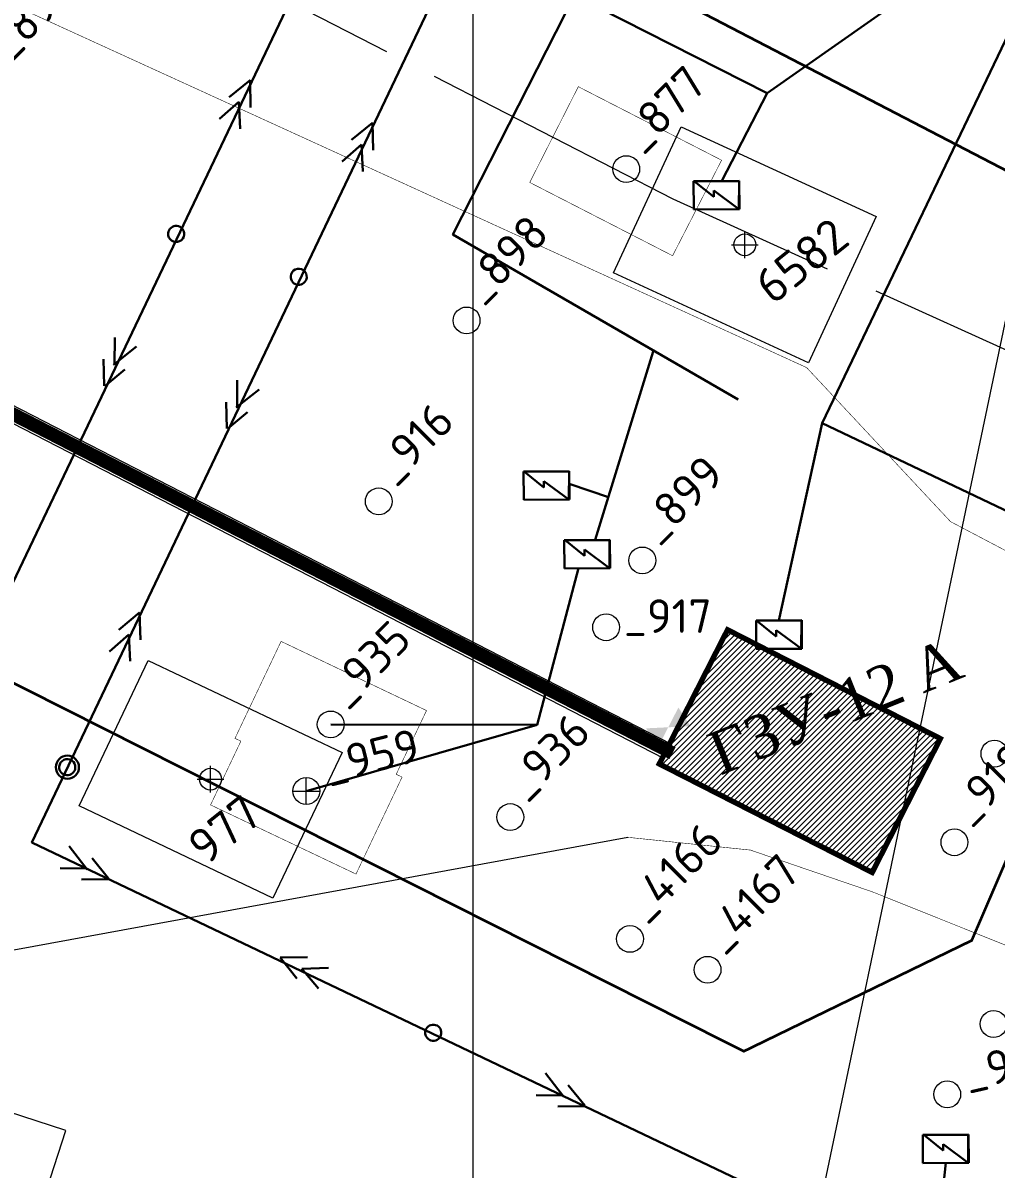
# Model space of a CAD drawing. Header units: millimetres. Extents: x 519 to 9564855, y -810 to 5021775.
# Drawn here: x 9525832.3 to 9526194.9, y 5000390.8 to 5000817.9 of the extents above; entities that cross this region are included whole.
import ezdxf

# ---------------------------------------------------------------- set-up
doc = ezdxf.new("R2010")
doc.units = ezdxf.units.MM
doc.header["$LTSCALE"] = 2
doc.header["$MEASUREMENT"] = 0
doc.header["$PDMODE"] = 2
doc.header["$PDSIZE"] = 5
doc.linetypes.add('92051501$0$GROUND1', pattern=[60, 50, -10])
doc.linetypes.add('92051501$0$GROUND2', pattern=[35, 25, -10])
for name, color, linetype in [('COMPOUND', 3, 'Continuous'), ('GRID_PULKOVO', 7, 'Continuous'), ('OilColl&Flowlines', 3, 'Continuous'), ('OLD WELLS(dr.bfr2000)', 24, 'Continuous'), ('ROAD_FIELD', 255, '92051501$0$GROUND2'), ('ROAD_GROUND', 9, 'Continuous'), ('Скважины на 2015 год', 7, 'Continuous')]:
    doc.layers.add(name, color=color, linetype=linetype)
for name, color, linetype, lineweight in [('WELLS(drilled after 2000y)', 6, 'Continuous', 40), ('Новый водовод', 5, 'g_122_vpr', 30), ('Скважины на 2023 год (доп.)', 201, 'Continuous', 20), ('Электро', 1, 'Continuous', 30), ('Электроснаб', 1, 'Continuous', 18), ('Электроснабжене', 1, 'Continuous', 18)]:
    doc.layers.add(name, color=color, linetype=linetype, lineweight=lineweight)
doc.styles.add('92051501$0$STANDARD', font='simplex.shx')
doc.styles.add('Elect', font='isocpeur.ttf')
doc.styles.add('Line_GUGK', font='')
doc.styles.get('Line_GUGK').set_extended_font_data('Bm431', italic=True)
doc.linetypes.add('g_122_vpr', pattern='A,2,-2,3,-0.6,["Впр",Line_GUGK,S=2,R=0,X=0,Y=-1],-6.4,3,-2,8,-2,8,-2,6', length=45)
doc.linetypes.add('WTR_LINE', pattern='A,0.5,-0.2,["W",92051501$0$STANDARD,S=0.1,R=0,X=-0.1,Y=-0.05],-0.05', length=0.75)

# ---------------------------------------------------------------- blocks, each defined once
blk = doc.blocks.new('92051501$0$VALVE')
at = {"layer": 'OilColl&Flowlines'}
for points in [[(-5.97, -3.45), (-5.97, 3.45), (0, 0)], [(5.97, -3.45), (0, 0), (5.97, 3.45)]]:
    blk.add_solid(points, dxfattribs=at)

msp = doc.modelspace()

# ---------------------------------------------------------------- hatches: boundary and pattern name
at = {"layer": 'Скважины на 2015 год', "linetype": 'ByBlock', "lineweight": 0, "ltscale": 5}
h = msp.add_hatch(dxfattribs=at)
h.set_pattern_fill('ANSI31', color=5, scale=12, style=0)
h.set_pattern_definition([(45, (-374.238, -378.0471), (-1.06066017178, 1.06066017178), [])])
h.paths.add_polyline_path([(9526069.42035, 5000541.79902), (9526148.75091, 5000501.35619), (9526174.16756, 5000551.21217), (9526094.837, 5000591.655)])
h.paths.add_polyline_path([(9526089.05475, 5000526.72829), (9526201.22604, 5000572.04818), (9526188.42844, 5000603.72353), (9526076.25715, 5000558.40364)], flags=9)

# ---------------------------------------------------------------- linework, layer by layer
at = {"color": 0, "linetype": 'ByBlock', "lineweight": 0, "ltscale": 80, "const_width": 0.2}
msp.add_lwpolyline([(9526021.14743, 5000758.42636), (9526074.37873, 5000731.11822), (9526092.63654, 5000766.70786), (9526039.25108, 5000794.09509), (9526021.14743, 5000758.42636)], dxfattribs=at)
at = {"layer": 'COMPOUND', "lineweight": 0, "const_width": 2, "elevation": 0}
msp.add_lwpolyline([(9526148.75091, 5000501.35619), (9526069.42035, 5000541.79902), (9526094.86306, 5000591.76587), (9526174.16756, 5000551.21217), (9526148.75091, 5000501.35619)], dxfattribs=at)
at = {"layer": 'GRID_PULKOVO', "lineweight": 0}
msp.add_line((9526000, 5011000), (9526000, 4992000), dxfattribs=at)
at = {"layer": 'OilColl&Flowlines', "lineweight": 0}
msp.add_line((9525608.78933, 5000432.33862), (9526057.75891, 5000514.44133), dxfattribs=at)
at = {"layer": 'OilColl&Flowlines', "color": 3, "linetype": 'ByBlock', "lineweight": 0, "ltscale": 50, "const_width": 0.2}
msp.add_lwpolyline([(9526057.75891, 5000514.44133), (9526103.4066, 5000509.68655), (9526148.97584, 5000494.07874), (9526234.8763, 5000459.65366), (9526322.28484, 5000420.11379)], dxfattribs=at)
at = {"layer": 'OLD WELLS(dr.bfr2000)', "lineweight": 0}
for centre in [(9526057.1, 5000763.4), (9525997.6, 5000707), (9525964.9, 5000639.6), (9526063.1, 5000617.6), (9526049.6, 5000592.7), (9525947, 5000556.5), (9526194.3, 5000545.6), (9525937.9, 5000531.7), (9526013.9, 5000522), (9526179.4, 5000512.6), (9526058.5, 5000476.6), (9526087.4, 5000465.1), (9526194, 5000444.9), (9526176.7, 5000418.7)]:
    msp.add_circle(centre, 5, dxfattribs=at)
at = {"layer": 'ROAD_FIELD', "linetype": '92051501$0$GROUND1', "lineweight": 0}
msp.add_lwpolyline([(9526294.637, 5000645.555), (9526241.32291, 5000676.54365), (9526074.59125, 5000752.18536), (9525766.59049, 5000910.62261), (9525721.737, 5000942.855), (9525641.537, 5000988.155), (9525612.66099, 5001000.79967), (9525585.737, 5001011.755), (9525569.31734, 5001022.58524), (9525539.237, 5001059.255), (9525505.90881, 5001054.71553), (9525440.237, 5001073.055), (9525412.437, 5001092.855), (9525327.937, 5001118.155), (9525247.237, 5001169.955)], dxfattribs=at)
at = {"layer": 'ROAD_GROUND', "lineweight": 0}
for points in [[(9525963.72589, 5001327.02085), (9525920.937, 5001241.655), (9525661.937, 5000754.355), (9526071.037, 5000543.955)], [(9525969.08979, 5001324.33225), (9525926.26878, 5001238.90232), (9525670.0894, 5000756.90923), (9526073.78115, 5000549.2907)]]:
    msp.add_lwpolyline(points, dxfattribs=at)
at = {"layer": 'ROAD_GROUND', "color": 8, "lineweight": 0, "const_width": 5}
msp.add_lwpolyline([(9525966.40784, 5001325.67655), (9525923.60289, 5001240.27866), (9525666.0132, 5000755.63212), (9526074.35264, 5000545.81875)], dxfattribs=at)
at = {"layer": 'WELLS(drilled after 2000y)', "color": 6, "linetype": 'ByBlock', "lineweight": 0, "ltscale": 5, "const_width": 0.2}
msp.add_lwpolyline([(9525000, 5000985.08316), (9525129.97404, 5001193.83582), (9525129.97404, 5001193.83582), (9525340.44892, 5001097.97144), (9525431.91157, 5001056.42043), (9525449.5737, 5001037.52868), (9525675.67765, 5000934.6278), (9525677.27178, 5000933.90294), (9525744.09051, 5000863.14664), (9526124.34331, 5000689.43657), (9526177.94203, 5000632.05907), (9526370.8544, 5000530.5347)], dxfattribs=at)
at = {"layer": 'WELLS(drilled after 2000y)', "color": 6, "linetype": 'ByBlock', "lineweight": 0, "ltscale": 50}
msp.add_lwpolyline([(9526074.2876, 5000114.90481), (9526219.77257, 5000808.53906)], dxfattribs=at)
at = {"layer": 'Новый водовод', "color": 5, "lineweight": 0, "const_width": 1}
msp.add_lwpolyline([(9524668.31995, 5001438.22292), (9524723.14309, 5001421.77927), (9524738.96758, 5001424.3608), (9525220.87228, 5001262.01961), (9525272.52957, 5001236.55081), (9525268.71005, 5001228.97134), (9525764.67358, 5000977.96715), (9525780.29327, 5000980.06274), (9526277.47282, 5000721.95614)], dxfattribs=at)
at = {"layer": 'Новый водовод', "color": 5, "linetype": 'WTR_LINE', "lineweight": 0, "ltscale": 40, "const_width": 1}
msp.add_lwpolyline([(9525667.33014, 5000653.33375), (9526100.91, 5000434.72), (9526185.83, 5000476.01), (9526269.22, 5000669.83), (9526236.54, 5000683.73), (9526245.48, 5000703.69), (9526354.87, 5000946.83)], dxfattribs=at)
at = {"layer": 'Скважины на 2015 год', "color": 0, "linetype": 'ByBlock', "lineweight": 0, "ltscale": 5}
for points in [[(9526150.18995, 5000745.69454), (9526125.06867, 5000691.20673), (9526052.41826, 5000724.70176), (9526077.53953, 5000779.18958), (9526150.18995, 5000745.69454)], [(9525951.21015, 5000546.01803), (9525925.44891, 5000491.82986), (9525853.19801, 5000526.17818), (9525878.95925, 5000580.36635), (9525951.21015, 5000546.01803)]]:
    msp.add_lwpolyline(points, dxfattribs=at)
at = {"layer": 'Скважины на 2015 год', "color": 0, "linetype": 'ByBlock', "lineweight": 0, "ltscale": 5, "const_width": 0.2}
for points in [[(9525913.51295, 5000550.27481), (9525911.31883, 5000551.3179), (9525928.49299, 5000587.44335)], [(9525928.49299, 5000587.44335), (9525982.68117, 5000561.6821), (9525971.38705, 5000537.92519)], [(9525971.38705, 5000537.92519), (9525973.58117, 5000536.8821), (9525956.40701, 5000500.75665), (9525902.21883, 5000526.5179), (9525913.51295, 5000550.27481)]]:
    msp.add_lwpolyline(points, dxfattribs=at)
at = {"layer": 'Скважины на 2015 год', "color": 0, "linetype": 'ByBlock', "lineweight": 0, "ltscale": 5}
for centre in [(9526101.3, 5000735.2), (9525902.2, 5000536.1)]:
    msp.add_circle(centre, 4.09, dxfattribs=at)
at = {"layer": 'Скважины на 2015 год', "linetype": 'ByBlock', "lineweight": 0, "ltscale": 5}
for p in [(9526101.3, 5000735.2), (9525902.2, 5000536.1)]:
    msp.add_point(p, dxfattribs=at)
at = {"layer": 'Скважины на 2023 год (доп.)', "color": 0, "linetype": 'ByBlock', "lineweight": 0}
msp.add_lwpolyline([(9525820.32081, 5000351.17842), (9525829.77175, 5000348.10762), (9525848.31277, 5000405.17102), (9525772.22825, 5000429.89238), (9525768.03199, 5000416.97762)], dxfattribs=at)
at = {"layer": 'Скважины на 2023 год (доп.)', "color": 1, "linetype": 'ByBlock', "lineweight": 0}
msp.add_point((9525937.9, 5000531.7), dxfattribs=at)
at = {"layer": 'Электро', "ltscale": 0.5}
for p, q in [((9525486.31914, 4999891.7866), (9526177.71914, 5001341.6866)), ((9525835.61914, 5000512.4866), (9526192.61914, 5001262.1866)), ((9525835.61914, 5000512.4866), (9526192.61914, 5001262.1866)), ((9528416.29035, 4999282.14925), (9525835.61914, 5000512.4866))]:
    msp.add_line(p, q, dxfattribs=at)
at = {"layer": 'Электро', "ltscale": 0.0025}
for p, q in [((9525819.06865, 5000939.52657, 0), (9526109.65215, 5000791.726, 0)), ((9526227.31057, 5000871.88798, -0.00006), (9526130.06257, 5000668.70898, -0.00006)), ((9526109.65215, 5000791.726, 0), (9526204.60939, 5000858.36739, 0)), ((9525992.46364, 5000738.9864, -0.00006), (9526037.86159, 5000828.2411, -0.00006)), ((9526109.65215, 5000791.726, 0), (9526092.76851, 5000758.99346, 0)), ((9526098.79501, 5000677.51905, 0), (9525992.46364, 5000738.9864, 0)), ((9526130.06257, 5000668.70898, -0.00006), (9526324.81457, 5000575.98298, -0.00006)), ((9526039.27675, 5000614.66688, 0), (9526023.95445, 5000556.34512, 0))]:
    msp.add_line(p, q, dxfattribs=at)
at = {"layer": 'Электро'}
for p, q in [((9525916.94538, 5000796.55181), (9525909.15089, 5000790.21372)), ((9525917.1103, 5000786.39679), (9525916.94538, 5000796.55181)), ((9525905.55893, 5000782.14018), (9525912.78947, 5000788.46883)), ((9525912.78947, 5000788.46883), (9525913.29093, 5000778.4323)), ((9525962.5847, 5000780.5834), (9525954.79021, 5000774.2453)), ((9525962.74962, 5000770.42837), (9525962.5847, 5000780.5834)), ((9525951.19826, 5000766.17176), (9525958.4288, 5000772.50042)), ((9525958.4288, 5000772.50042), (9525958.93026, 5000762.46389)), ((9526082.173, 5000758.92861, 0), (9526099.22143, 5000759.03295, 0)), ((9526099.22143, 5000759.03295, 0), (9526099.28614, 5000748.4606, 0)), ((9526082.2377, 5000748.35626, 0), (9526082.173, 5000758.92861, 0)), ((9526099.12418, 5000758.9345, 0), (9526082.52858, 5000758.83293, 0)), ((9526082.52858, 5000758.83293, 0), (9526089.74036, 5000753.0057, 0)), ((9526089.74036, 5000753.0057, 0), (9526089.72582, 5000755.38093, 0)), ((9526089.72582, 5000755.38093, 0), (9526099.05049, 5000748.49204, 0)), ((9526099.05049, 5000748.49204, 0), (9526099.12418, 5000758.9345, 0)), ((9526099.28614, 5000748.4606, 0), (9526082.2377, 5000748.35626, 0)), ((9525866.42981, 5000690.62894), (9525866.4923, 5000700.67492)), ((9525866.09327, 5000690.51043), (9525874.66996, 5000697.3131)), ((9525862.61045, 5000682.66446), (9525862.3364, 5000692.59193)), ((9525862.83786, 5000682.5554), (9525870.29581, 5000688.775)), ((9525912.06914, 5000674.66052), (9525912.13162, 5000684.7065)), ((9525911.7326, 5000674.54202), (9525920.30929, 5000681.34468)), ((9525908.24977, 5000666.69604), (9525907.97572, 5000676.62351)), ((9525908.47718, 5000666.58699), (9525915.93513, 5000672.80658)), ((9526130.06257, 5000668.70898, -0.00006), (9526113.9822, 5000595.23553, -0.00006)), ((9526033.97645, 5000625.20719, 0), (9526051.02488, 5000625.31152, 0)), ((9526034.04115, 5000614.63484, 0), (9526033.97645, 5000625.20719, 0)), ((9526050.92763, 5000625.21307, 0), (9526034.33203, 5000625.11151, 0)), ((9526034.33203, 5000625.11151, 0), (9526041.54381, 5000619.28428, 0)), ((9526050.85394, 5000614.77061, 0), (9526050.92763, 5000625.21307, 0)), ((9526051.02488, 5000625.31152, 0), (9526051.08958, 5000614.73917, 0)), ((9526041.54381, 5000619.28428, 0), (9526041.52927, 5000621.65951, 0)), ((9526041.52927, 5000621.65951, 0), (9526050.85394, 5000614.77061, 0)), ((9526051.08958, 5000614.73917, 0), (9526034.04115, 5000614.63484, 0)), ((9525875.79327, 5000598.17715), (9525868.06074, 5000591.76362)), ((9525876.05686, 5000588.02421), (9525875.79327, 5000598.17715)), ((9526105.45799, 5000595.18337, 0), (9526122.50642, 5000595.2877, 0)), ((9526105.52269, 5000584.61102, 0), (9526105.45799, 5000595.18337, 0)), ((9526122.40917, 5000595.18925, 0), (9526105.81357, 5000595.08769, 0)), ((9526105.81357, 5000595.08769, 0), (9526113.02535, 5000589.26046, 0)), ((9526122.33548, 5000584.74679, 0), (9526122.40917, 5000595.18925, 0)), ((9526122.50642, 5000595.2877, 0), (9526122.57112, 5000584.71535, 0)), ((9525864.5474, 5000583.65556), (9525871.71611, 5000590.05417)), ((9525871.71611, 5000590.05417), (9525872.31506, 5000580.02299)), ((9526113.02535, 5000589.26046, 0), (9526113.01081, 5000591.63569, 0)), ((9526113.01081, 5000591.63569, 0), (9526122.33548, 5000584.74679, 0)), ((9526122.57112, 5000584.71535, 0), (9526105.52269, 5000584.61102, 0)), ((9525856.27484, 5000502.45292), (9525849.5497, 5000511.09052)), ((9525856.15937, 5000502.79051), (9525846.11436, 5000502.94348)), ((9525864.20023, 5000499.12598), (9525858.04806, 5000506.63965)), ((9525864.08913, 5000498.89956), (9525854.15959, 5000498.71494)), ((9525938.28792, 5000469.75984), (9525928.13181, 5000469.68639)), ((9525928.13181, 5000469.68639), (9525934.39945, 5000461.83513)), ((9525936.17703, 5000465.45786), (9525946.21767, 5000465.86889)), ((9525942.44031, 5000458.17061), (9525936.17703, 5000465.45786)), ((9526033.71087, 5000417.88125), (9526026.98573, 5000426.51885)), ((9526041.63626, 5000414.55431), (9526035.48409, 5000422.06798)), ((9526033.5954, 5000418.21883), (9526023.5504, 5000418.3718)), ((9526041.52516, 5000414.32789), (9526031.59562, 5000414.14327)), ((9526167.61582, 5000403.6521, 0), (9526184.66425, 5000403.75644, 0)), ((9526167.68052, 5000393.07975, 0), (9526167.61582, 5000403.6521, 0)), ((9526184.567, 5000403.65799, 0), (9526167.9714, 5000403.55643, 0)), ((9526167.9714, 5000403.55643, 0), (9526175.18318, 5000397.72919, 0)), ((9526184.49331, 5000393.21553, 0), (9526184.567, 5000403.65799, 0)), ((9526184.66425, 5000403.75644, 0), (9526184.72895, 5000393.18409, 0)), ((9526175.18318, 5000397.72919, 0), (9526175.16864, 5000400.10443, 0)), ((9526175.16864, 5000400.10443, 0), (9526184.49331, 5000393.21553, 0)), ((9526184.72895, 5000393.18409, 0), (9526167.68052, 5000393.07975, 0)), ((9526176.20474, 5000393.13192, 0), (9526174.91269, 5000381.6452, 0))]:
    msp.add_line(p, q, dxfattribs=at)
at = {"layer": 'Электро', "ltscale": 0.005}
for p, q in [((9526045.57723, 5000625.27818, 0), (9526067.1275, 5000695.45342)), ((9526018.82774, 5000650.73553, 0), (9526035.87617, 5000650.83987, 0)), ((9526018.89244, 5000640.16318, 0), (9526018.82774, 5000650.73553, 0)), ((9526035.77892, 5000650.74142, 0), (9526019.18332, 5000650.63985, 0)), ((9526019.18332, 5000650.63985, 0), (9526026.3951, 5000644.81262, 0)), ((9526035.70523, 5000640.29896, 0), (9526035.77892, 5000650.74142, 0)), ((9526035.87617, 5000650.83987, 0), (9526035.94087, 5000640.26752, 0)), ((9526026.3951, 5000644.81262, 0), (9526026.38056, 5000647.18785, 0)), ((9526026.38056, 5000647.18785, 0), (9526035.70523, 5000640.29896, 0)), ((9526036.20792, 5000646.05645), (9526050.46461, 5000641.19319, 0)), ((9526035.94087, 5000640.26752, 0), (9526018.89244, 5000640.16318, 0))]:
    msp.add_line(p, q, dxfattribs=at)
at = {"layer": 'Электро', "ltscale": 15}
for p, q in [((9525937.89939, 5000531.69981), (9526023.95384, 5000556.34512, 0)), ((9526023.95384, 5000556.34512, 0), (9525946.99939, 5000556.49981))]:
    msp.add_line(p, q, dxfattribs=at)
at = {"layer": 'Электро'}
msp.add_circle((9525848.85235, 5000540.56839), 4.31715, dxfattribs=at)
for centre, start, end in [((9525889.42546, 5000739.23344), 354.9764139, 174.9764138), ((9525889.42546, 5000739.23344), 174.9764138, 354.9764139), ((9525935.06479, 5000723.26502), 354.976414, 174.976414), ((9525935.06479, 5000723.26502), 174.976414, 354.976414), ((9525848.83161, 5000540.59408), 355.5331574, 175.5331575), ((9525848.83161, 5000540.59408), 175.5331575, 355.5331574), ((9525985.19999, 5000441.65133), 84.4603452, 264.4603452), ((9525985.19999, 5000441.65133), 264.4603452, 84.4603452)]:
    msp.add_arc(centre, 3, start, end, dxfattribs=at)
at = {"layer": 'Электроснаб', "color": 1, "linetype": 'ByBlock', "lineweight": 0, "ltscale": 0.5}
for p, q in [((9525486.31914, 4999891.7866), (9526177.71914, 5001341.6866)), ((9525835.61914, 5000512.4866), (9526192.61914, 5001262.1866)), ((9525835.61914, 5000512.4866), (9526192.61914, 5001262.1866)), ((9528416.29035, 4999282.14925), (9525835.61914, 5000512.4866))]:
    msp.add_line(p, q, dxfattribs=at)
at = {"layer": 'Электроснаб', "color": 1, "linetype": 'ByBlock', "lineweight": 0, "ltscale": 0.0025}
for p, q in [((9525819.06865, 5000939.52657, 0), (9526109.65215, 5000791.726, 0)), ((9526227.31057, 5000871.88798, -0.00006), (9526130.06257, 5000668.70898, -0.00006)), ((9526109.65215, 5000791.726, 0), (9526204.60939, 5000858.36739, 0)), ((9525992.46364, 5000738.9864, -0.00006), (9526037.86159, 5000828.2411, -0.00006)), ((9526109.65215, 5000791.726, 0), (9526092.76851, 5000758.99346, 0)), ((9526098.79501, 5000677.51905, 0), (9525992.46364, 5000738.9864, 0)), ((9526130.06257, 5000668.70898, -0.00006), (9526324.81457, 5000575.98298, -0.00006)), ((9526039.27675, 5000614.66688, 0), (9526023.95445, 5000556.34512, 0))]:
    msp.add_line(p, q, dxfattribs=at)
at = {"layer": 'Электроснаб', "color": 1, "linetype": 'ByBlock', "lineweight": 0}
for p, q in [((9525916.94538, 5000796.55181), (9525909.15089, 5000790.21372)), ((9525917.1103, 5000786.39679), (9525916.94538, 5000796.55181)), ((9525905.55893, 5000782.14018), (9525912.78947, 5000788.46883)), ((9525912.78947, 5000788.46883), (9525913.29093, 5000778.4323)), ((9525962.5847, 5000780.5834), (9525954.79021, 5000774.2453)), ((9525962.74962, 5000770.42837), (9525962.5847, 5000780.5834)), ((9525951.19826, 5000766.17176), (9525958.4288, 5000772.50042)), ((9525958.4288, 5000772.50042), (9525958.93026, 5000762.46389)), ((9526082.173, 5000758.92861, 0), (9526099.22143, 5000759.03295, 0)), ((9526099.22143, 5000759.03295, 0), (9526099.28614, 5000748.4606, 0)), ((9526082.2377, 5000748.35626, 0), (9526082.173, 5000758.92861, 0)), ((9526099.12418, 5000758.9345, 0), (9526082.52858, 5000758.83293, 0)), ((9526082.52858, 5000758.83293, 0), (9526089.74036, 5000753.0057, 0)), ((9526089.74036, 5000753.0057, 0), (9526089.72582, 5000755.38093, 0)), ((9526089.72582, 5000755.38093, 0), (9526099.05049, 5000748.49204, 0)), ((9526099.05049, 5000748.49204, 0), (9526099.12418, 5000758.9345, 0)), ((9526099.28614, 5000748.4606, 0), (9526082.2377, 5000748.35626, 0)), ((9525866.42981, 5000690.62894), (9525866.4923, 5000700.67492)), ((9525866.09327, 5000690.51043), (9525874.66996, 5000697.3131)), ((9525862.61045, 5000682.66446), (9525862.3364, 5000692.59193)), ((9525862.83786, 5000682.5554), (9525870.29581, 5000688.775)), ((9525912.06914, 5000674.66052), (9525912.13162, 5000684.7065)), ((9525911.7326, 5000674.54202), (9525920.30929, 5000681.34468)), ((9525908.24977, 5000666.69604), (9525907.97572, 5000676.62351)), ((9525908.47718, 5000666.58699), (9525915.93513, 5000672.80658)), ((9526130.06257, 5000668.70898, -0.00006), (9526113.9822, 5000595.23553, -0.00006)), ((9526033.97645, 5000625.20719, 0), (9526051.02488, 5000625.31152, 0)), ((9526034.04115, 5000614.63484, 0), (9526033.97645, 5000625.20719, 0)), ((9526050.92763, 5000625.21307, 0), (9526034.33203, 5000625.11151, 0)), ((9526034.33203, 5000625.11151, 0), (9526041.54381, 5000619.28428, 0)), ((9526050.85394, 5000614.77061, 0), (9526050.92763, 5000625.21307, 0)), ((9526051.02488, 5000625.31152, 0), (9526051.08958, 5000614.73917, 0)), ((9526041.54381, 5000619.28428, 0), (9526041.52927, 5000621.65951, 0)), ((9526041.52927, 5000621.65951, 0), (9526050.85394, 5000614.77061, 0)), ((9526051.08958, 5000614.73917, 0), (9526034.04115, 5000614.63484, 0)), ((9525875.79327, 5000598.17715), (9525868.06074, 5000591.76362)), ((9525876.05686, 5000588.02421), (9525875.79327, 5000598.17715)), ((9526105.45799, 5000595.18337, 0), (9526122.50642, 5000595.2877, 0)), ((9526105.52269, 5000584.61102, 0), (9526105.45799, 5000595.18337, 0)), ((9526122.40917, 5000595.18925, 0), (9526105.81357, 5000595.08769, 0)), ((9526105.81357, 5000595.08769, 0), (9526113.02535, 5000589.26046, 0)), ((9526122.33548, 5000584.74679, 0), (9526122.40917, 5000595.18925, 0)), ((9526122.50642, 5000595.2877, 0), (9526122.57112, 5000584.71535, 0)), ((9525864.5474, 5000583.65556), (9525871.71611, 5000590.05417)), ((9525871.71611, 5000590.05417), (9525872.31506, 5000580.02299)), ((9526113.02535, 5000589.26046, 0), (9526113.01081, 5000591.63569, 0)), ((9526113.01081, 5000591.63569, 0), (9526122.33548, 5000584.74679, 0)), ((9526122.57112, 5000584.71535, 0), (9526105.52269, 5000584.61102, 0)), ((9525856.27484, 5000502.45292), (9525849.5497, 5000511.09052)), ((9525856.15937, 5000502.79051), (9525846.11436, 5000502.94348)), ((9525864.20023, 5000499.12598), (9525858.04806, 5000506.63965)), ((9525864.08913, 5000498.89956), (9525854.15959, 5000498.71494)), ((9525938.28792, 5000469.75984), (9525928.13181, 5000469.68639)), ((9525928.13181, 5000469.68639), (9525934.39945, 5000461.83513)), ((9525936.17703, 5000465.45786), (9525946.21767, 5000465.86889)), ((9525942.44031, 5000458.17061), (9525936.17703, 5000465.45786)), ((9526033.71087, 5000417.88125), (9526026.98573, 5000426.51885)), ((9526041.63626, 5000414.55431), (9526035.48409, 5000422.06798)), ((9526033.5954, 5000418.21883), (9526023.5504, 5000418.3718)), ((9526041.52516, 5000414.32789), (9526031.59562, 5000414.14327)), ((9526167.61582, 5000403.6521, 0), (9526184.66425, 5000403.75644, 0)), ((9526167.68052, 5000393.07975, 0), (9526167.61582, 5000403.6521, 0)), ((9526184.567, 5000403.65799, 0), (9526167.9714, 5000403.55643, 0)), ((9526167.9714, 5000403.55643, 0), (9526175.18318, 5000397.72919, 0)), ((9526184.49331, 5000393.21553, 0), (9526184.567, 5000403.65799, 0)), ((9526184.66425, 5000403.75644, 0), (9526184.72895, 5000393.18409, 0)), ((9526175.18318, 5000397.72919, 0), (9526175.16864, 5000400.10443, 0)), ((9526175.16864, 5000400.10443, 0), (9526184.49331, 5000393.21553, 0)), ((9526184.72895, 5000393.18409, 0), (9526167.68052, 5000393.07975, 0)), ((9526176.20474, 5000393.13192, 0), (9526174.91269, 5000381.6452, 0))]:
    msp.add_line(p, q, dxfattribs=at)
at = {"layer": 'Электроснаб', "color": 1, "linetype": 'ByBlock', "lineweight": 0, "ltscale": 0.005}
for p, q in [((9526045.57723, 5000625.27818, 0), (9526067.1275, 5000695.45342)), ((9526018.82774, 5000650.73553, 0), (9526035.87617, 5000650.83987, 0)), ((9526018.89244, 5000640.16318, 0), (9526018.82774, 5000650.73553, 0)), ((9526035.77892, 5000650.74142, 0), (9526019.18332, 5000650.63985, 0)), ((9526019.18332, 5000650.63985, 0), (9526026.3951, 5000644.81262, 0)), ((9526035.70523, 5000640.29896, 0), (9526035.77892, 5000650.74142, 0)), ((9526035.87617, 5000650.83987, 0), (9526035.94087, 5000640.26752, 0)), ((9526026.3951, 5000644.81262, 0), (9526026.38056, 5000647.18785, 0)), ((9526026.38056, 5000647.18785, 0), (9526035.70523, 5000640.29896, 0)), ((9526036.20792, 5000646.05645), (9526050.46461, 5000641.19319, 0)), ((9526035.94087, 5000640.26752, 0), (9526018.89244, 5000640.16318, 0))]:
    msp.add_line(p, q, dxfattribs=at)
at = {"layer": 'Электроснаб', "color": 1, "linetype": 'ByBlock', "lineweight": 0, "ltscale": 15}
for p, q in [((9525937.89939, 5000531.69981), (9526023.95384, 5000556.34512, 0)), ((9526023.95384, 5000556.34512, 0), (9525946.99939, 5000556.49981))]:
    msp.add_line(p, q, dxfattribs=at)
at = {"layer": 'Электроснаб', "color": 1, "linetype": 'ByBlock', "lineweight": 0}
msp.add_circle((9525848.85235, 5000540.56839), 4.31715, dxfattribs=at)
for centre, start, end in [((9525889.42546, 5000739.23344), 354.9764139, 174.9764138), ((9525889.42546, 5000739.23344), 174.9764138, 354.9764139), ((9525935.06479, 5000723.26502), 354.976414, 174.976414), ((9525935.06479, 5000723.26502), 174.976414, 354.976414), ((9525848.83161, 5000540.59408), 355.5331574, 175.5331575), ((9525848.83161, 5000540.59408), 175.5331575, 355.5331574), ((9525985.19999, 5000441.65133), 84.4603452, 264.4603452), ((9525985.19999, 5000441.65133), 264.4603452, 84.4603452)]:
    msp.add_arc(centre, 3, start, end, dxfattribs=at)
at = {"layer": 'Электроснабжене', "color": 1, "linetype": 'ByBlock', "lineweight": 0, "ltscale": 0.5}
for p, q in [((9525486.31914, 4999891.7866), (9526177.71914, 5001341.6866)), ((9525835.61914, 5000512.4866), (9526192.61914, 5001262.1866)), ((9525835.61914, 5000512.4866), (9526192.61914, 5001262.1866)), ((9528416.29035, 4999282.14925), (9525835.61914, 5000512.4866))]:
    msp.add_line(p, q, dxfattribs=at)
at = {"layer": 'Электроснабжене', "color": 1, "linetype": 'ByBlock', "lineweight": 0, "ltscale": 0.0025}
for p, q in [((9525819.06865, 5000939.52657, 0), (9526109.65215, 5000791.726, 0)), ((9526227.31057, 5000871.88798, -0.00006), (9526130.06257, 5000668.70898, -0.00006)), ((9526109.65215, 5000791.726, 0), (9526204.60939, 5000858.36739, 0)), ((9525992.46364, 5000738.9864, -0.00006), (9526037.86159, 5000828.2411, -0.00006)), ((9526109.65215, 5000791.726, 0), (9526092.76851, 5000758.99346, 0)), ((9526098.79501, 5000677.51905, 0), (9525992.46364, 5000738.9864, 0)), ((9526130.06257, 5000668.70898, -0.00006), (9526324.81457, 5000575.98298, -0.00006)), ((9526039.27675, 5000614.66688, 0), (9526023.95445, 5000556.34512, 0))]:
    msp.add_line(p, q, dxfattribs=at)
at = {"layer": 'Электроснабжене', "color": 1, "linetype": 'ByBlock', "lineweight": 0}
for p, q in [((9525916.94538, 5000796.55181), (9525909.15089, 5000790.21372)), ((9525917.1103, 5000786.39679), (9525916.94538, 5000796.55181)), ((9525905.55893, 5000782.14018), (9525912.78947, 5000788.46883)), ((9525912.78947, 5000788.46883), (9525913.29093, 5000778.4323)), ((9525962.5847, 5000780.5834), (9525954.79021, 5000774.2453)), ((9525962.74962, 5000770.42837), (9525962.5847, 5000780.5834)), ((9525951.19826, 5000766.17176), (9525958.4288, 5000772.50042)), ((9525958.4288, 5000772.50042), (9525958.93026, 5000762.46389)), ((9526082.173, 5000758.92861, 0), (9526099.22143, 5000759.03295, 0)), ((9526099.22143, 5000759.03295, 0), (9526099.28614, 5000748.4606, 0)), ((9526082.2377, 5000748.35626, 0), (9526082.173, 5000758.92861, 0)), ((9526099.12418, 5000758.9345, 0), (9526082.52858, 5000758.83293, 0)), ((9526082.52858, 5000758.83293, 0), (9526089.74036, 5000753.0057, 0)), ((9526089.74036, 5000753.0057, 0), (9526089.72582, 5000755.38093, 0)), ((9526089.72582, 5000755.38093, 0), (9526099.05049, 5000748.49204, 0)), ((9526099.05049, 5000748.49204, 0), (9526099.12418, 5000758.9345, 0)), ((9526099.28614, 5000748.4606, 0), (9526082.2377, 5000748.35626, 0)), ((9525866.42981, 5000690.62894), (9525866.4923, 5000700.67492)), ((9525866.09327, 5000690.51043), (9525874.66996, 5000697.3131)), ((9525862.61045, 5000682.66446), (9525862.3364, 5000692.59193)), ((9525862.83786, 5000682.5554), (9525870.29581, 5000688.775)), ((9525912.06914, 5000674.66052), (9525912.13162, 5000684.7065)), ((9525911.7326, 5000674.54202), (9525920.30929, 5000681.34468)), ((9525908.24977, 5000666.69604), (9525907.97572, 5000676.62351)), ((9525908.47718, 5000666.58699), (9525915.93513, 5000672.80658)), ((9526130.06257, 5000668.70898, -0.00006), (9526113.9822, 5000595.23553, -0.00006)), ((9526033.97645, 5000625.20719, 0), (9526051.02488, 5000625.31152, 0)), ((9526034.04115, 5000614.63484, 0), (9526033.97645, 5000625.20719, 0)), ((9526050.92763, 5000625.21307, 0), (9526034.33203, 5000625.11151, 0)), ((9526034.33203, 5000625.11151, 0), (9526041.54381, 5000619.28428, 0)), ((9526050.85394, 5000614.77061, 0), (9526050.92763, 5000625.21307, 0)), ((9526051.02488, 5000625.31152, 0), (9526051.08958, 5000614.73917, 0)), ((9526041.54381, 5000619.28428, 0), (9526041.52927, 5000621.65951, 0)), ((9526041.52927, 5000621.65951, 0), (9526050.85394, 5000614.77061, 0)), ((9526051.08958, 5000614.73917, 0), (9526034.04115, 5000614.63484, 0)), ((9525875.79327, 5000598.17715), (9525868.06074, 5000591.76362)), ((9525876.05686, 5000588.02421), (9525875.79327, 5000598.17715)), ((9526105.45799, 5000595.18337, 0), (9526122.50642, 5000595.2877, 0)), ((9526105.52269, 5000584.61102, 0), (9526105.45799, 5000595.18337, 0)), ((9526122.40917, 5000595.18925, 0), (9526105.81357, 5000595.08769, 0)), ((9526105.81357, 5000595.08769, 0), (9526113.02535, 5000589.26046, 0)), ((9526122.33548, 5000584.74679, 0), (9526122.40917, 5000595.18925, 0)), ((9526122.50642, 5000595.2877, 0), (9526122.57112, 5000584.71535, 0)), ((9525864.5474, 5000583.65556), (9525871.71611, 5000590.05417)), ((9525871.71611, 5000590.05417), (9525872.31506, 5000580.02299)), ((9526113.02535, 5000589.26046, 0), (9526113.01081, 5000591.63569, 0)), ((9526113.01081, 5000591.63569, 0), (9526122.33548, 5000584.74679, 0)), ((9526122.57112, 5000584.71535, 0), (9526105.52269, 5000584.61102, 0)), ((9525856.27484, 5000502.45292), (9525849.5497, 5000511.09052)), ((9525856.15937, 5000502.79051), (9525846.11436, 5000502.94348)), ((9525864.20023, 5000499.12598), (9525858.04806, 5000506.63965)), ((9525864.08913, 5000498.89956), (9525854.15959, 5000498.71494)), ((9525938.28792, 5000469.75984), (9525928.13181, 5000469.68639)), ((9525928.13181, 5000469.68639), (9525934.39945, 5000461.83513)), ((9525936.17703, 5000465.45786), (9525946.21767, 5000465.86889)), ((9525942.44031, 5000458.17061), (9525936.17703, 5000465.45786)), ((9526033.71087, 5000417.88125), (9526026.98573, 5000426.51885)), ((9526041.63626, 5000414.55431), (9526035.48409, 5000422.06798)), ((9526033.5954, 5000418.21883), (9526023.5504, 5000418.3718)), ((9526041.52516, 5000414.32789), (9526031.59562, 5000414.14327)), ((9526167.61582, 5000403.6521, 0), (9526184.66425, 5000403.75644, 0)), ((9526167.68052, 5000393.07975, 0), (9526167.61582, 5000403.6521, 0)), ((9526184.567, 5000403.65799, 0), (9526167.9714, 5000403.55643, 0)), ((9526167.9714, 5000403.55643, 0), (9526175.18318, 5000397.72919, 0)), ((9526184.49331, 5000393.21553, 0), (9526184.567, 5000403.65799, 0)), ((9526184.66425, 5000403.75644, 0), (9526184.72895, 5000393.18409, 0)), ((9526175.18318, 5000397.72919, 0), (9526175.16864, 5000400.10443, 0)), ((9526175.16864, 5000400.10443, 0), (9526184.49331, 5000393.21553, 0)), ((9526184.72895, 5000393.18409, 0), (9526167.68052, 5000393.07975, 0)), ((9526176.20474, 5000393.13192, 0), (9526174.91269, 5000381.6452, 0))]:
    msp.add_line(p, q, dxfattribs=at)
at = {"layer": 'Электроснабжене', "color": 1, "linetype": 'ByBlock', "lineweight": 0, "ltscale": 0.005}
for p, q in [((9526045.57723, 5000625.27818, 0), (9526067.1275, 5000695.45342)), ((9526018.82774, 5000650.73553, 0), (9526035.87617, 5000650.83987, 0)), ((9526018.89244, 5000640.16318, 0), (9526018.82774, 5000650.73553, 0)), ((9526035.77892, 5000650.74142, 0), (9526019.18332, 5000650.63985, 0)), ((9526019.18332, 5000650.63985, 0), (9526026.3951, 5000644.81262, 0)), ((9526035.70523, 5000640.29896, 0), (9526035.77892, 5000650.74142, 0)), ((9526035.87617, 5000650.83987, 0), (9526035.94087, 5000640.26752, 0)), ((9526026.3951, 5000644.81262, 0), (9526026.38056, 5000647.18785, 0)), ((9526026.38056, 5000647.18785, 0), (9526035.70523, 5000640.29896, 0)), ((9526036.20792, 5000646.05645), (9526050.46461, 5000641.19319, 0)), ((9526035.94087, 5000640.26752, 0), (9526018.89244, 5000640.16318, 0))]:
    msp.add_line(p, q, dxfattribs=at)
at = {"layer": 'Электроснабжене', "color": 1, "linetype": 'ByBlock', "lineweight": 0, "ltscale": 15}
for p, q in [((9525937.89939, 5000531.69981), (9526023.95384, 5000556.34512, 0)), ((9526023.95384, 5000556.34512, 0), (9525946.99939, 5000556.49981))]:
    msp.add_line(p, q, dxfattribs=at)
at = {"layer": 'Электроснабжене', "color": 1, "linetype": 'ByBlock', "lineweight": 0}
msp.add_circle((9525848.85235, 5000540.56839), 4.31715, dxfattribs=at)
for centre, start, end in [((9525889.42546, 5000739.23344), 354.9764139, 174.9764138), ((9525889.42546, 5000739.23344), 174.9764138, 354.9764139), ((9525935.06479, 5000723.26502), 354.976414, 174.976414), ((9525935.06479, 5000723.26502), 174.976414, 354.976414), ((9525848.83161, 5000540.59408), 355.5331574, 175.5331575), ((9525848.83161, 5000540.59408), 175.5331575, 355.5331574), ((9525985.19999, 5000441.65133), 84.4603452, 264.4603452), ((9525985.19999, 5000441.65133), 264.4603452, 84.4603452)]:
    msp.add_arc(centre, 3, start, end, dxfattribs=at)

# ---------------------------------------------------------------- block references
at = {"layer": 'OilColl&Flowlines', "lineweight": 0, "xscale": 1.200000000328127, "yscale": 1.200000000328127, "zscale": 1.200000000328127, "rotation": 32.77629311637397}
msp.add_blockref('92051501$0$VALVE', (9526072.76449, 5000555.43991), dxfattribs=at)

# ---------------------------------------------------------------- texts
at = {"layer": 'COMPOUND', "color": 0, "lineweight": 0, "insert": (9526086.19163, 5000552.25905, -0.00006), "char_height": 16, "attachment_point": 1, "rotation": 21.9998893, "style": 'Elect'}
msp.add_mtext('{\\fTimes New Roman|b0|i0|c204|p18;ГЗУ-\\fTimes New Roman|b0|i0|c0|p18;12\\fTimes New Roman|b0|i0|c204|p18; А}', dxfattribs=at)
at = {"layer": 'OLD WELLS(dr.bfr2000)', "lineweight": 0, "style": 'Elect'}
for s, rotation, p in [(' _897', 44.9999999, (9525821.6, 5000798.1)), (' _877', 44.9999999, (9526057.1, 5000763.4)), (' _898', 44.9999999, (9525997.6, 5000707)), (' _916', 44.9999999, (9525964.9, 5000639.6)), (' _899', 44.9999999, (9526063.1, 5000617.6)), (' _917', 0.033641, (9526048.30869, 5000590.59907)), (' _935', 44.9999999, (9525947, 5000556.5)), (' _936', 44.9999999, (9526013.9, 5000522)), (' _959', 14.065962, (9525938.49639, 5000532.39253)), (' _918', 44.9999999, (9526179.4, 5000512.6)), (' _4166', 44.9999999, (9526058.5, 5000476.6)), (' _4167', 44.9999999, (9526087.4, 5000465.1)), (' _960', 12.754672, (9526176.64073, 5000418.23962))]:
    msp.add_text(s, height=12.5, rotation=rotation, dxfattribs=at).set_placement(p)
at = {"layer": 'Скважины на 2015 год', "color": 0, "linetype": 'ByBlock', "lineweight": 0, "ltscale": 5, "style": 'Elect'}
for s, p in [('6582', (9526111.81174, 5000712.45483)), ('977', (9525900.58059, 5000503.65234))]:
    msp.add_text(s, height=13, rotation=38.586932, dxfattribs=at).set_placement(p)

doc.saveas('drawing.dxf')
